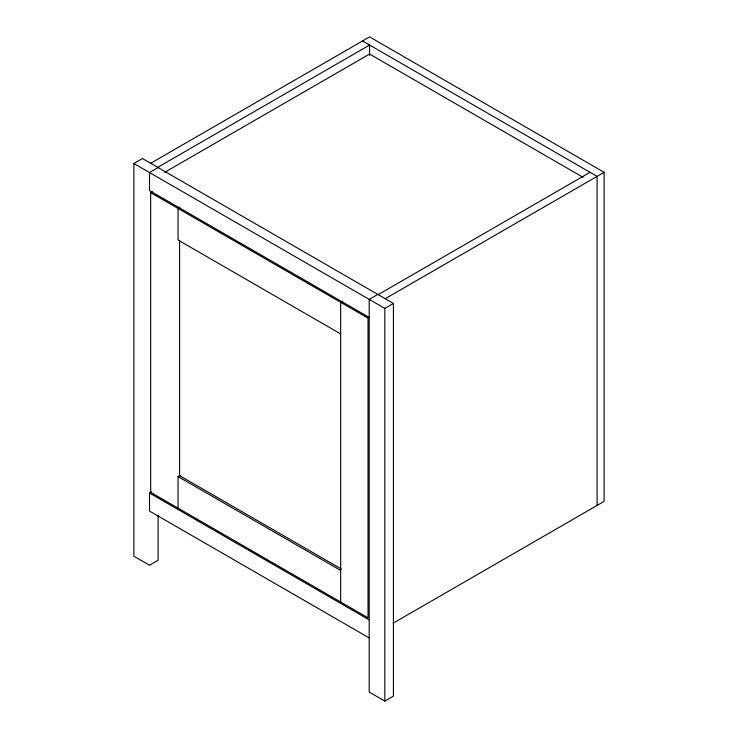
<?xml version="1.0" encoding="UTF-8"?>
<svg xmlns="http://www.w3.org/2000/svg" width="738" height="738" viewBox="0 0 738 738"><rect width="100%" height="100%" fill="white"/><g stroke="black" fill="none" stroke-linecap="round" stroke-linejoin="round"><path stroke-width="1.11" d="M158.107 515.355L158.107 560.271L149.51 565.234L133.873 556.212L133.873 163.513L142.471 158.541L393.428 303.438L393.428 696.137L384.83 701.1L369.194 692.069L369.194 299.37L377.791 294.407M150.681 163.282L369.59 36.9L604.127 172.314L604.127 501.37L393.179 623.158M157.72 167.351L369.59 45.027L369.59 55.378M158.107 167.572L149.51 172.535L149.51 190.588L369.194 317.432M164.675 172.351L369.59 54.049L583.075 177.304M150.681 192.627L368.022 318.106L368.022 617.817L150.681 492.338L150.681 192.627L152.591 191.52M179.952 207.323L178.042 208.42L178.042 240.016L340.661 333.908M342.57 301.205L340.661 302.303L340.661 602.024M378.188 294.637L590.059 172.314M385.227 298.696L604.127 172.314M133.873 163.513L384.83 308.401L393.428 303.438M369.194 637.909L149.51 511.074L149.51 493.021L151.419 491.914M178.042 508.141L178.042 476.545L179.952 475.438M362.552 40.959L597.088 176.373L597.088 505.429M341.224 568.952L179.611 475.641L179.611 240.265M178.042 476.545L340.661 570.428M149.51 493.021L369.194 619.855M384.83 308.401L384.83 701.1"/></g></svg>
